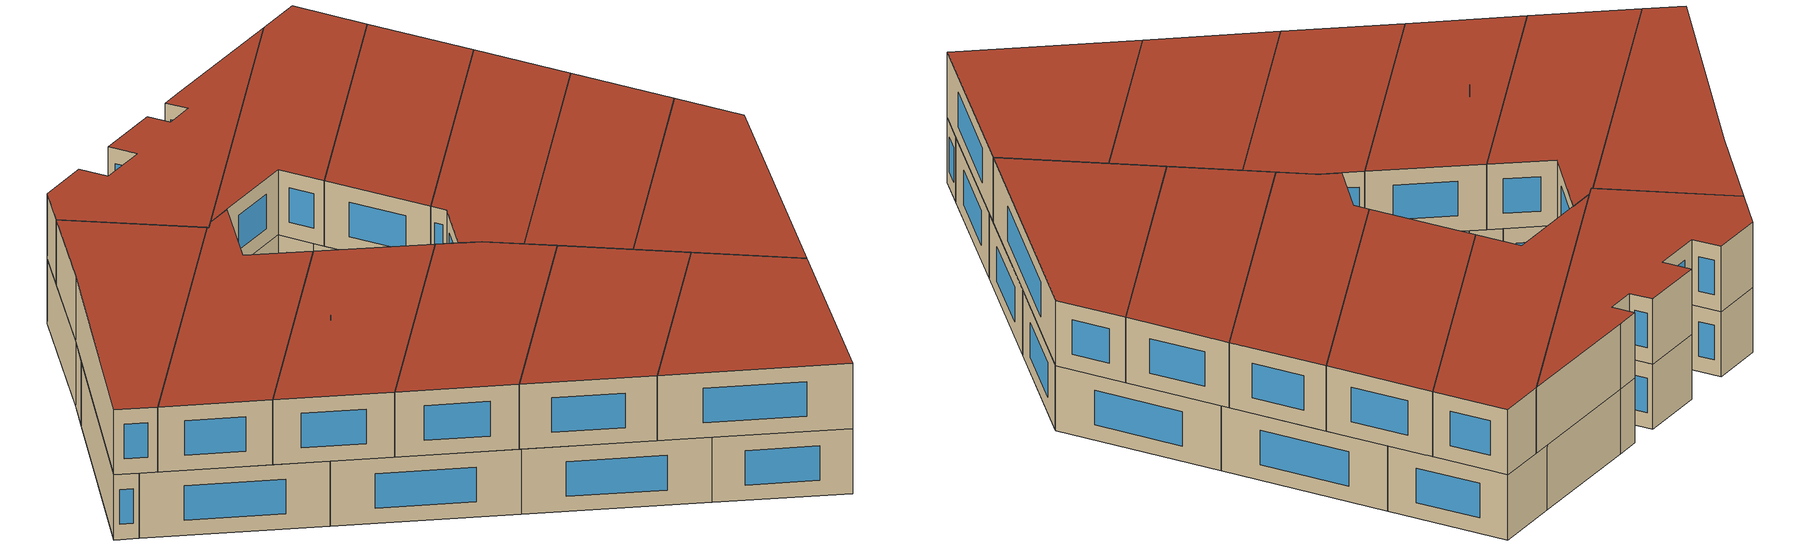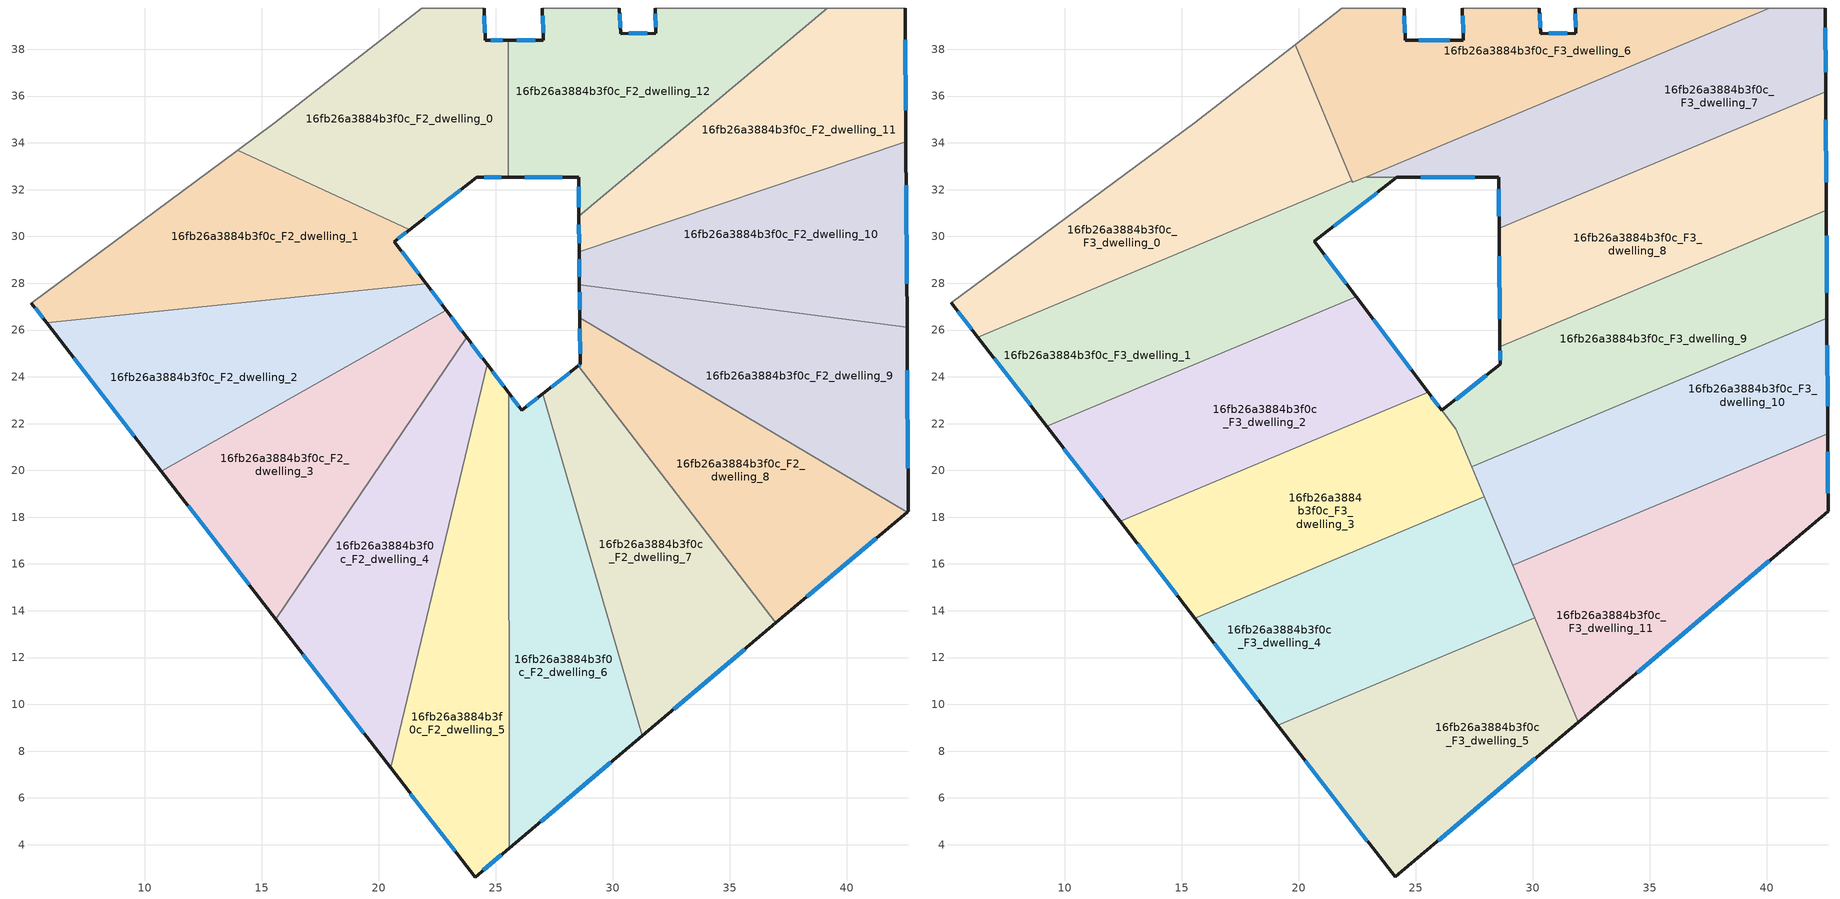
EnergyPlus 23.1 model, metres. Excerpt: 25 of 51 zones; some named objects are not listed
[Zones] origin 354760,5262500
16fb26a3884b3f0c_F2_dwelling_0
 floor to 16fb26a3884b3f0c_F1_dwelling_0 (EU_floor_Construction): 24.51,39.76 24.54,38.38 25.54,38.38 25.54,32.52 24.18,32.52 21.32,30.29 13.98,33.69 15.55,34.86 21.84,39.76 z6
 wall outside (EU_wall_Construction): 25.54,38.38 24.54,38.38 24.51,39.76 / 21.32,30.29 24.18,32.52 25.54,32.52 z6:9
 wall to 16fb26a3884b3f0c_F2_dwelling_12 (EU_wall_Construction): 25.54,32.52 25.54,38.38 z6:9
 wall to 16fb26a3884b3f0c_F2_dwelling_1 (EU_wall_Construction): 13.98,33.69 21.32,30.29 z6:9
 wall adiabatic (EU_wall_Construction): 24.51,39.76 21.84,39.76 15.55,34.86 13.98,33.69 z6:9
 window (EU_Window_Construction): 25.31,38.38 24.78,38.38 / 24.5,32.52 25.22,32.52 / 21.99,30.82 23.51,32 / 24.53,38.71 24.51,39.44 z6.7:8.3
16fb26a3884b3f0c_F2_dwelling_1
 floor to 16fb26a3884b3f0c_F1_dwelling_1 (EU_floor_Construction): 21.32,30.29 20.66,29.78 22.03,27.97 5.81,26.31 5.15,27.16 13.98,33.69 z6
 wall outside (EU_wall_Construction): 22.03,27.97 20.66,29.78 21.32,30.29 / 5.15,27.16 5.81,26.31 z6:9
 wall to 16fb26a3884b3f0c_F2_dwelling_2 (EU_wall_Construction): 5.81,26.31 22.03,27.97 z6:9
 wall adiabatic (EU_wall_Construction): 13.98,33.69 5.15,27.16 z6:9
 window (EU_Window_Construction): 20.82,29.9 21.16,30.17 / 21.71,28.4 20.99,29.36 / 5.31,26.96 5.65,26.51 z6.7:8.3
16fb26a3884b3f0c_F2_dwelling_10
 floor to 16fb26a3884b3f0c_F1_dwelling_10 (EU_floor_Construction): 42.53,34.05 42.58,26.12 28.58,27.94 28.57,29.35 z6
 wall outside (EU_wall_Construction): 28.57,29.35 28.58,27.94 / 42.58,26.12 42.53,34.05 z6:9
 wall to 16fb26a3884b3f0c_F2_dwelling_11 (EU_wall_Construction): 42.53,34.05 28.57,29.35 z6:9
 wall to 16fb26a3884b3f0c_F2_dwelling_9 (EU_wall_Construction): 28.58,27.94 42.58,26.12 z6:9
 window (EU_Window_Construction): 28.57,29.02 28.57,28.27 / 42.57,27.98 42.54,32.19 z6.7:8.3
 ceiling adiabatic (EU_roof_Construction): 42.55,31.12 42.53,34.05 28.57,29.35 28.58,27.94 33.43,27.31 z9
16fb26a3884b3f0c_F2_dwelling_11
 floor to 16fb26a3884b3f0c_F1_dwelling_11 (EU_floor_Construction): 42.5,39.75 42.53,34.05 28.57,29.35 28.55,30.86 39.16,39.75 z6
 wall outside (EU_wall_Construction): 28.55,30.86 28.57,29.35 / 42.53,34.05 42.5,39.75 z6:9
 wall to 16fb26a3884b3f0c_F2_dwelling_12 (EU_wall_Construction): 39.16,39.75 28.55,30.86 z6:9
 wall adiabatic (EU_wall_Construction): 42.5,39.75 39.16,39.75 z6:9
 window (EU_Window_Construction): 28.56,30.5 28.56,29.7 / 42.53,35.39 42.51,38.41 z6.7:8.3
 ceiling adiabatic (EU_roof_Construction): 42.52,36.18 42.5,39.75 40.1,39.75 38.22,38.97 28.55,30.86 28.56,30.34 z9
16fb26a3884b3f0c_F2_dwelling_12
 floor to 16fb26a3884b3f0c_F1_dwelling_12 (EU_floor_Construction): 39.16,39.75 28.55,30.86 28.54,32.52 25.54,32.52 25.54,38.38 27.03,38.38 26.99,39.76 30.29,39.76 30.33,38.67 31.83,38.69 31.81,39.76 33.01,39.76 z6
 wall outside (EU_wall_Construction): 31.81,39.76 31.83,38.69 30.33,38.67 30.29,39.76 / 25.54,32.52 28.54,32.52 28.55,30.86 / 26.99,39.76 27.03,38.38 25.54,38.38 z6:9
 wall adiabatic (EU_wall_Construction): 30.29,39.76 26.99,39.76 / 39.16,39.75 33.01,39.76 31.81,39.76 z6:9
 window (EU_Window_Construction): 30.32,38.93 30.3,39.51 / 31.48,38.69 30.69,38.68 / 31.81,39.51 31.83,38.94 / 28.54,32.13 28.55,31.25 / 26.25,32.52 27.84,32.52 / 26.68,38.38 25.89,38.38 / 27,39.43 27.02,38.7 z6.7:8.3
16fb26a3884b3f0c_F2_dwelling_2
 floor to 16fb26a3884b3f0c_F1_dwelling_2 (EU_floor_Construction): 22.03,27.97 22.89,26.84 10.71,19.97 5.81,26.31 z6
 wall outside (EU_wall_Construction): 22.89,26.84 22.03,27.97 / 5.81,26.31 10.71,19.97 z6:9
 wall to 16fb26a3884b3f0c_F2_dwelling_3 (EU_wall_Construction): 10.71,19.97 22.89,26.84 z6:9
 window (EU_Window_Construction): 22.69,27.1 22.23,27.71 / 6.96,24.82 9.55,21.46 z6.7:8.3
 ceiling adiabatic (EU_roof_Construction): 22.45,27.41 22.03,27.97 5.81,26.31 10.71,19.97 9.23,21.88 z9
16fb26a3884b3f0c_F2_dwelling_3
 floor to 16fb26a3884b3f0c_F1_dwelling_3 (EU_floor_Construction): 22.89,26.84 23.76,25.69 15.6,13.63 10.71,19.97 z6
 wall outside (EU_wall_Construction): 23.76,25.69 22.89,26.84 / 10.71,19.97 15.6,13.63 z6:9
 wall to 16fb26a3884b3f0c_F2_dwelling_4 (EU_wall_Construction): 15.6,13.63 23.76,25.69 z6:9
 window (EU_Window_Construction): 23.55,25.96 23.09,26.57 / 11.86,18.48 14.45,15.12 z6.7:8.3
16fb26a3884b3f0c_F2_dwelling_4
 floor to 16fb26a3884b3f0c_F1_dwelling_4 (EU_floor_Construction): 23.76,25.69 24.63,24.53 20.51,7.29 15.6,13.63 z6
 wall outside (EU_wall_Construction): 24.63,24.53 23.76,25.69 / 15.6,13.63 20.51,7.29 z6:9
 wall to 16fb26a3884b3f0c_F2_dwelling_5 (EU_wall_Construction): 20.51,7.29 24.63,24.53 z6:9
 window (EU_Window_Construction): 24.43,24.8 23.96,25.42 / 16.76,12.14 19.36,8.77 z6.7:8.3
16fb26a3884b3f0c_F2_dwelling_5
 floor to 16fb26a3884b3f0c_F1_dwelling_5 (EU_floor_Construction): 24.63,24.53 25.55,23.31 25.58,3.86 24.11,2.62 20.51,7.29 z6
 wall outside (EU_wall_Construction): 25.55,23.31 24.63,24.53 / 20.51,7.29 24.11,2.62 25.58,3.86 z6:9
 wall to 16fb26a3884b3f0c_F2_dwelling_6 (EU_wall_Construction): 25.58,3.86 25.55,23.31 z6:9
 window (EU_Window_Construction): 25.34,23.6 24.85,24.24 / 24.46,2.91 25.24,3.57 / 21.35,6.19 23.27,3.72 z6.7:8.3
16fb26a3884b3f0c_F2_dwelling_6
 floor to 16fb26a3884b3f0c_F1_dwelling_6 (EU_floor_Construction): 27.01,23.27 31.26,8.66 25.58,3.86 25.55,23.31 26.11,22.57 z6
 wall outside (EU_wall_Construction): 27.01,23.27 26.11,22.57 25.55,23.31 / 25.58,3.86 31.26,8.66 z6:9
 wall to 16fb26a3884b3f0c_F2_dwelling_7 (EU_wall_Construction): 31.26,8.66 27.01,23.27 z6:9
 window (EU_Window_Construction): 25.98,22.74 25.68,23.14 / 26.8,23.11 26.33,22.73 / 26.91,4.99 29.92,7.53 z6.7:8.3
16fb26a3884b3f0c_F2_dwelling_7
 floor to 16fb26a3884b3f0c_F1_dwelling_7 (EU_floor_Construction): 28.52,24.46 36.97,13.48 31.26,8.66 27.01,23.27 z6
 wall outside (EU_wall_Construction): 28.52,24.46 27.01,23.27 / 31.26,8.66 36.97,13.48 z6:9
 wall to 16fb26a3884b3f0c_F2_dwelling_8 (EU_wall_Construction): 36.97,13.48 28.52,24.46 z6:9
 window (EU_Window_Construction): 28.17,24.18 27.37,23.55 / 32.6,9.79 35.63,12.35 z6.7:8.3
16fb26a3884b3f0c_F2_dwelling_8
 floor to 16fb26a3884b3f0c_F1_dwelling_8 (EU_floor_Construction): 42.58,18.21 36.97,13.48 28.52,24.46 28.6,24.53 28.59,26.52 z6
 wall outside (EU_wall_Construction): 28.59,26.52 28.6,24.53 28.52,24.46 / 36.97,13.48 42.58,18.21 z6:9
 wall to 16fb26a3884b3f0c_F2_dwelling_9 (EU_wall_Construction): 42.58,18.21 28.59,26.52 z6:9
 window (EU_Window_Construction): 28.58,24.51 28.54,24.48 / 28.59,26.06 28.6,25 / 38.29,14.59 41.26,17.1 z6.7:8.3
 ceiling adiabatic (EU_roof_Construction): 29.82,25.79 28.59,26.52 28.6,25.28 z9
16fb26a3884b3f0c_F2_dwelling_9
 floor to 16fb26a3884b3f0c_F1_dwelling_9 (EU_floor_Construction): 42.58,26.12 42.62,18.25 42.58,18.21 28.59,26.52 28.58,27.94 z6
 wall outside (EU_wall_Construction): 28.58,27.94 28.59,26.52 / 42.58,18.21 42.62,18.25 42.58,26.12 z6:9
 window (EU_Window_Construction): 28.58,27.61 28.59,26.86 / 42.61,20.1 42.59,24.27 z6.7:8.3
16fb26a3884b3f0c_F3_dwelling_0
 floor to 16fb26a3884b3f0c_F2_dwelling_1 (EU_floor_Construction): 19.4,31.18 8.38,26.57 5.81,26.31 5.15,27.16 13.98,33.69 z9
 floor to 16fb26a3884b3f0c_F2_dwelling_0 (EU_floor_Construction): 19.84,38.2 22.27,32.38 19.4,31.18 13.98,33.69 15.55,34.86 z9
 floor adiabatic (EU_floor_Construction): 8.38,26.57 6.28,25.69 5.81,26.31 z9
 wall outside (EU_wall_Construction): 5.15,27.16 6.28,25.69 z9:12
 wall to 16fb26a3884b3f0c_F3_dwelling_1 (EU_wall_Construction): 6.28,25.69 22.27,32.38 z9:12
 wall adiabatic (EU_wall_Construction): 19.84,38.2 15.55,34.86 5.15,27.16 z9:12
 wall to 16fb26a3884b3f0c_F3_dwelling_6 (EU_wall_Construction): 22.27,32.38 19.84,38.2 z9:12
 window (EU_Window_Construction): 5.42,26.81 6.02,26.04 z9.7:11.3
 roof outside (EU_roof_Construction): 22.27,32.38 19.84,38.2 15.55,34.86 5.15,27.16 6.28,25.69 z12
16fb26a3884b3f0c_F3_dwelling_1
 floor adiabatic (EU_floor_Construction): 22.03,27.97 22.45,27.41 9.23,21.88 6.28,25.69 8.38,26.57 z9
 floor to 16fb26a3884b3f0c_F2_dwelling_1 (EU_floor_Construction): 21.32,30.29 20.66,29.78 22.03,27.97 8.38,26.57 19.4,31.18 z9
 floor to 16fb26a3884b3f0c_F2_dwelling_0 (EU_floor_Construction): 24.18,32.52 21.32,30.29 19.4,31.18 22.27,32.38 22.3,32.31 22.89,32.56 22.9,32.52 z9
 wall outside (EU_wall_Construction): 22.45,27.41 20.66,29.78 24.18,32.52 / 6.28,25.69 9.23,21.88 z9:12
 wall to 16fb26a3884b3f0c_F3_dwelling_2 (EU_wall_Construction): 9.23,21.88 22.45,27.41 z9:12
 wall to 16fb26a3884b3f0c_F3_dwelling_7 (EU_wall_Construction): 24.18,32.52 22.9,32.52 22.89,32.56 z9:12
 wall to 16fb26a3884b3f0c_F3_dwelling_6 (EU_wall_Construction): 22.89,32.56 22.3,32.31 22.27,32.38 z9:12
 window (EU_Window_Construction): 21.49,30.43 23.36,31.88 / 22.03,27.97 21.08,29.23 / 6.97,24.8 8.54,22.78 z9.7:11.3
 roof outside (EU_roof_Construction): 22.45,27.41 20.66,29.78 24.18,32.52 22.9,32.52 22.89,32.56 22.3,32.31 22.27,32.38 6.28,25.69 9.23,21.88 z12
16fb26a3884b3f0c_F3_dwelling_10
 floor to 16fb26a3884b3f0c_F2_dwelling_9 (EU_floor_Construction): 42.58,26.12 42.6,21.57 39.27,20.18 34.38,23.08 41.87,26.21 z9
 floor to 16fb26a3884b3f0c_F2_dwelling_8 (EU_floor_Construction): 39.27,20.18 33.63,17.82 30.76,21.56 34.38,23.08 z9
 floor to 16fb26a3884b3f0c_F2_dwelling_10 (EU_floor_Construction): 42.58,26.51 42.58,26.12 41.87,26.21 z9
 floor to 16fb26a3884b3f0c_F2_dwelling_7 (EU_floor_Construction): 30.76,21.56 33.63,17.82 29.15,15.95 29.12,16.01 27.86,20.35 z9
 floor to 16fb26a3884b3f0c_F2_dwelling_6 (EU_floor_Construction): 27.86,20.35 29.12,16.01 27.39,20.15 z9
 wall outside (EU_wall_Construction): 42.6,21.58 42.58,26.51 z9:12
 wall to 16fb26a3884b3f0c_F3_dwelling_9 (EU_wall_Construction): 42.58,26.51 27.39,20.15 z9:12
 wall to 16fb26a3884b3f0c_F3_dwelling_11 (EU_wall_Construction): 29.15,15.95 42.6,21.58 z9:12
 wall to 16fb26a3884b3f0c_F3_dwelling_4 (EU_wall_Construction): 27.93,18.86 29.15,15.95 z9:12
 wall to 16fb26a3884b3f0c_F3_dwelling_3 (EU_wall_Construction): 27.39,20.15 27.93,18.86 z9:12
 window (EU_Window_Construction): 42.6,22.73 42.58,25.35 z9.7:11.3
 roof outside (EU_roof_Construction): 42.6,21.58 42.58,26.51 27.39,20.15 29.15,15.95 z12
16fb26a3884b3f0c_F3_dwelling_11
 floor to 16fb26a3884b3f0c_F2_dwelling_7 (EU_floor_Construction): 33.63,17.82 36.97,13.48 31.95,9.24 29.15,15.95 z9
 floor to 16fb26a3884b3f0c_F2_dwelling_9 (EU_floor_Construction): 42.6,21.57 42.62,18.25 42.58,18.21 39.27,20.18 z9
 floor to 16fb26a3884b3f0c_F2_dwelling_8 (EU_floor_Construction): 42.58,18.21 36.97,13.48 33.63,17.82 39.27,20.18 z9
 wall outside (EU_wall_Construction): 31.95,9.24 42.62,18.25 42.6,21.58 z9:12
 wall to 16fb26a3884b3f0c_F3_dwelling_5 (EU_wall_Construction): 30.09,13.7 31.95,9.24 z9:12
 wall to 16fb26a3884b3f0c_F3_dwelling_4 (EU_wall_Construction): 29.15,15.95 30.09,13.7 z9:12
 window (EU_Window_Construction): 42.62,19.03 42.61,20.79 / 34.46,11.36 40.12,16.14 z9.7:11.3
 roof outside (EU_roof_Construction): 42.62,18.25 42.6,21.58 29.15,15.95 31.95,9.24 z12
16fb26a3884b3f0c_F3_dwelling_2
 floor to 16fb26a3884b3f0c_F2_dwelling_3 (EU_floor_Construction): 22.89,26.84 23.76,25.69 20.84,21.37 12.36,17.83 10.71,19.97 z9
 floor to 16fb26a3884b3f0c_F2_dwelling_4 (EU_floor_Construction): 23.76,25.69 24.63,24.53 24.22,22.79 20.84,21.37 z9
 floor to 16fb26a3884b3f0c_F2_dwelling_2 (EU_floor_Construction): 22.45,27.41 22.89,26.84 10.71,19.97 9.23,21.88 z9
 floor to 16fb26a3884b3f0c_F2_dwelling_5 (EU_floor_Construction): 24.63,24.53 25.53,23.34 24.22,22.79 z9
 wall outside (EU_wall_Construction): 9.23,21.88 12.36,17.83 / 25.53,23.34 22.45,27.41 z9:12
 wall to 16fb26a3884b3f0c_F3_dwelling_3 (EU_wall_Construction): 12.36,17.83 25.53,23.34 z9:12
 window (EU_Window_Construction): 9.96,20.93 11.62,18.78 / 24.81,24.29 23.18,26.46 z9.7:11.3
 roof outside (EU_roof_Construction): 25.53,23.34 22.45,27.41 9.23,21.88 12.36,17.83 z12
16fb26a3884b3f0c_F3_dwelling_3
 floor to 16fb26a3884b3f0c_F2_dwelling_4 (EU_floor_Construction): 24.22,22.79 22.76,16.7 15.68,13.74 20.84,21.37 z9
 floor to 16fb26a3884b3f0c_F2_dwelling_3 (EU_floor_Construction): 20.84,21.37 15.68,13.74 15.56,13.69 12.36,17.83 z9
 floor to 16fb26a3884b3f0c_F2_dwelling_6 (EU_floor_Construction): 26.71,21.78 27.93,18.86 25.56,17.87 25.55,23.31 z9
 floor to 16fb26a3884b3f0c_F2_dwelling_5 (EU_floor_Construction): 25.55,23.31 25.56,17.87 22.76,16.7 24.22,22.79 25.53,23.34 z9
 wall outside (EU_wall_Construction): 12.36,17.83 15.56,13.69 / 26.11,22.57 25.53,23.34 z9:12
 wall to 16fb26a3884b3f0c_F3_dwelling_4 (EU_wall_Construction): 15.56,13.69 27.93,18.86 z9:12
 wall to 16fb26a3884b3f0c_F3_dwelling_9 (EU_wall_Construction): 27.39,20.15 26.71,21.78 26.11,22.57 z9:12
 window (EU_Window_Construction): 13.11,16.86 14.81,14.66 / 25.98,22.75 25.67,23.16 z9.7:11.3
 roof outside (EU_roof_Construction): 27.93,18.86 26.71,21.78 25.53,23.34 12.36,17.83 15.56,13.69 z12
16fb26a3884b3f0c_F3_dwelling_4
 floor to 16fb26a3884b3f0c_F2_dwelling_6 (EU_floor_Construction): 27.93,18.86 29.12,16 29.82,13.59 25.57,11.81 25.56,17.87 z9
 floor to 16fb26a3884b3f0c_F2_dwelling_4 (EU_floor_Construction): 22.76,16.7 21.15,9.96 19.1,9.11 15.61,13.63 15.68,13.74 z9
 floor to 16fb26a3884b3f0c_F2_dwelling_5 (EU_floor_Construction): 25.56,17.87 25.57,11.81 21.15,9.96 22.76,16.7 z9
 floor to 16fb26a3884b3f0c_F2_dwelling_7 (EU_floor_Construction): 29.12,16 30.09,13.7 29.82,13.59 z9
 wall outside (EU_wall_Construction): 15.56,13.69 19.1,9.11 z9:12
 wall to 16fb26a3884b3f0c_F3_dwelling_5 (EU_wall_Construction): 19.1,9.11 30.09,13.7 z9:12
 window (EU_Window_Construction): 16.39,12.61 18.27,10.18 z9.7:11.3
 roof outside (EU_roof_Construction): 30.09,13.7 27.93,18.86 15.56,13.69 19.1,9.11 z12
16fb26a3884b3f0c_F3_dwelling_5
 floor to 16fb26a3884b3f0c_F2_dwelling_6 (EU_floor_Construction): 29.82,13.59 31.26,8.66 25.58,3.86 25.57,11.81 z9
 floor to 16fb26a3884b3f0c_F2_dwelling_5 (EU_floor_Construction): 25.57,11.81 25.58,3.86 24.11,2.62 20.51,7.29 21.15,9.96 z9
 floor to 16fb26a3884b3f0c_F2_dwelling_7 (EU_floor_Construction): 30.09,13.7 31.95,9.24 31.26,8.66 29.82,13.59 z9
 floor to 16fb26a3884b3f0c_F2_dwelling_4 (EU_floor_Construction): 21.15,9.96 20.51,7.29 19.1,9.11 z9
 wall outside (EU_wall_Construction): 19.1,9.11 24.11,2.62 31.95,9.24 z9:12
 window (EU_Window_Construction): 25.95,4.18 30.11,7.69 / 20.28,7.58 22.94,4.15 z9.7:11.3
 roof outside (EU_roof_Construction): 31.95,9.24 30.09,13.7 19.1,9.11 24.11,2.62 z12
16fb26a3884b3f0c_F3_dwelling_6
 floor to 16fb26a3884b3f0c_F2_dwelling_0 (EU_floor_Construction): 24.51,39.76 24.54,38.38 25.54,38.38 25.54,33.67 22.3,32.31 19.84,38.2 21.84,39.76 z9
 floor to 16fb26a3884b3f0c_F2_dwelling_12 (EU_floor_Construction): 39.16,39.75 38.22,38.97 25.54,33.67 25.54,38.38 27.03,38.38 26.99,39.76 30.29,39.76 30.33,38.67 31.83,38.69 31.81,39.76 33.01,39.76 z9
 floor to 16fb26a3884b3f0c_F2_dwelling_11 (EU_floor_Construction): 40.1,39.75 38.22,38.97 39.16,39.75 z9
 wall outside (EU_wall_Construction): 31.81,39.76 31.83,38.69 30.33,38.67 30.29,39.76 / 26.99,39.76 27.03,38.38 24.54,38.38 24.51,39.76 z9:12
 wall adiabatic (EU_wall_Construction): 40.1,39.75 33.01,39.76 31.81,39.76 / 24.51,39.76 21.84,39.76 19.84,38.2 / 30.29,39.76 26.99,39.76 z9:12
 wall to 16fb26a3884b3f0c_F3_dwelling_7 (EU_wall_Construction): 22.89,32.56 40.1,39.75 z9:12
 window (EU_Window_Construction): 30.32,38.93 30.3,39.51 / 31.48,38.69 30.69,38.68 / 31.81,39.51 31.83,38.94 / 24.53,38.71 24.51,39.44 / 26.45,38.38 25.13,38.38 / 27,39.43 27.02,38.7 z9.7:11.3
 roof outside (EU_roof_Construction): 40.1,39.75 33.01,39.76 31.81,39.76 31.83,38.69 30.33,38.67 30.29,39.76 26.99,39.76 27.03,38.38 24.54,38.38 24.51,39.76 21.84,39.76 19.84,38.2 22.3,32.31 z12
16fb26a3884b3f0c_F3_dwelling_7
 floor to 16fb26a3884b3f0c_F2_dwelling_12 (EU_floor_Construction): 38.22,38.97 28.55,30.86 28.54,32.53 25.54,32.52 25.54,33.67 z9
 floor adiabatic (EU_floor_Construction): 42.5,39.75 42.52,36.18 28.56,30.34 28.54,32.53 28.55,30.86 38.22,38.97 40.1,39.75 z9
 floor to 16fb26a3884b3f0c_F2_dwelling_0 (EU_floor_Construction): 25.54,33.67 25.54,32.52 22.9,32.52 22.89,32.56 z9
 wall outside (EU_wall_Construction): 42.52,36.18 42.5,39.75 / 24.18,32.52 28.54,32.53 28.56,30.34 z9:12
 wall adiabatic (EU_wall_Construction): 42.5,39.75 40.1,39.75 z9:12
 wall to 16fb26a3884b3f0c_F3_dwelling_8 (EU_wall_Construction): 28.56,30.34 42.52,36.18 z9:12
 window (EU_Window_Construction): 42.52,37.02 42.51,38.91 / 28.54,32.01 28.55,30.85 / 25.2,32.52 27.52,32.52 z9.7:11.3
 roof outside (EU_roof_Construction): 42.52,36.18 42.5,39.75 40.1,39.75 22.89,32.56 22.9,32.52 28.54,32.53 28.56,30.34 z12
16fb26a3884b3f0c_F3_dwelling_8
 floor to 16fb26a3884b3f0c_F2_dwelling_11 (EU_floor_Construction): 42.52,36.18 42.53,34.05 28.57,29.35 28.56,30.34 z9
 floor to 16fb26a3884b3f0c_F2_dwelling_9 (EU_floor_Construction): 33.43,27.31 29.82,25.79 28.59,26.52 28.58,27.94 z9
 floor adiabatic (EU_floor_Construction): 42.53,34.05 42.55,31.12 33.43,27.31 28.58,27.94 28.59,26.52 29.82,25.79 28.6,25.28 28.57,29.35 z9
 wall outside (EU_wall_Construction): 42.55,31.12 42.52,36.18 / 28.56,30.34 28.6,25.28 z9:12
 wall to 16fb26a3884b3f0c_F3_dwelling_9 (EU_wall_Construction): 28.6,25.28 42.55,31.12 z9:12
 window (EU_Window_Construction): 42.54,32.31 42.53,34.99 / 28.57,29.15 28.59,26.47 z9.7:11.3
 roof outside (EU_roof_Construction): 42.55,31.12 42.52,36.18 28.56,30.34 28.6,25.28 z12
16fb26a3884b3f0c_F3_dwelling_9
 floor to 16fb26a3884b3f0c_F2_dwelling_8 (EU_floor_Construction): 34.38,23.08 30.76,21.56 28.52,24.46 28.6,24.53 28.6,25.28 29.82,25.79 z9
 floor to 16fb26a3884b3f0c_F2_dwelling_10 (EU_floor_Construction): 42.55,31.12 42.58,26.51 41.87,26.21 33.43,27.31 z9
 floor to 16fb26a3884b3f0c_F2_dwelling_9 (EU_floor_Construction): 41.87,26.21 34.38,23.08 29.82,25.79 33.43,27.31 z9
 floor to 16fb26a3884b3f0c_F2_dwelling_6 (EU_floor_Construction): 27.01,23.27 27.86,20.35 27.39,20.15 26.71,21.78 26.11,22.57 z9
 floor to 16fb26a3884b3f0c_F2_dwelling_7 (EU_floor_Construction): 28.52,24.46 30.76,21.56 27.86,20.35 27.01,23.27 z9
 wall outside (EU_wall_Construction): 28.6,25.28 28.6,24.53 26.11,22.57 / 42.58,26.51 42.55,31.12 z9:12
 window (EU_Window_Construction): 28.02,24.07 26.7,23.03 / 28.6,25.11 28.6,24.71 / 42.57,27.59 42.56,30.04 z9.7:11.3
 roof outside (EU_roof_Construction): 42.58,26.51 42.55,31.12 28.6,25.28 28.6,24.53 26.11,22.57 26.71,21.78 27.39,20.15 z12
[Building]
EU S2 Campaign: North Axis=0; Terrain=City; Solar Distribution=FullExterior
[Site:Location]
Budapest.Ferenc.Liszt.Intl.AP: Latitude=47.437; Longitude=19.256; Time Zone=1; Elevation=185
[SizingPeriod:WeatherFileDays]
AnnualSizingPeriod: Begin Month=1; Begin Day of Month=1; End Month=12; End Day of Month=31; Day of Week for Start Day=Monday; Use Weather File Daylight Saving Period=No; Use Weather File Rain and Snow Indicators=No
[MATERIAL]
EU_InternalMass_Material: Roughness=MediumRough; Thickness=0.1; Conductivity=1; Density=1800; Specific Heat=900; Thermal Absorptance=0.9; Solar Absorptance=0.7; Visible Absorptance=0.7
[MATERIAL:NOMASS] Roughness=MediumRough; Thermal Absorptance=0.9; Solar Absorptance=0.7; Visible Absorptance=0.7
Name | Thermal Resistance
EU_wall_NoMass | 0.832559
EU_roof_NoMass | 1.39638
EU_floor_NoMass | 0.872794
[WINDOWMATERIAL:SIMPLEGLAZINGSYSTEM]
EU_Window_SimpleGlazing: UFactor=2.79869; Solar Heat Gain Coefficient=0.75; Visible Transmittance=0.75
[CONSTRUCTION]
EU_wall_Construction: EU_wall_NoMass
EU_roof_Construction: EU_roof_NoMass
EU_floor_Construction: EU_floor_NoMass
EU_Window_Construction: EU_Window_SimpleGlazing
EU_InternalMass_Construction: EU_InternalMass_Material
[ZONE] Type=1; Multiplier=1; Ceiling Height=autocalculate; Floor Area=autocalculate; Part of Total Floor Area=Yes
Name | Volume
16fb26a3884b3f0c_F2_dwelling_0 | 196.08
16fb26a3884b3f0c_F3_dwelling_0 | 212.432
16fb26a3884b3f0c_F2_dwelling_1 | 196.106
16fb26a3884b3f0c_F3_dwelling_1 | 215.652
16fb26a3884b3f0c_F2_dwelling_10 | 196.113
16fb26a3884b3f0c_F3_dwelling_10 | 212.422
16fb26a3884b3f0c_F2_dwelling_11 | 196.056
16fb26a3884b3f0c_F3_dwelling_11 | 212.435
16fb26a3884b3f0c_F2_dwelling_12 | 196.088
16fb26a3884b3f0c_F2_dwelling_2 | 196.065
16fb26a3884b3f0c_F3_dwelling_2 | 212.429
16fb26a3884b3f0c_F2_dwelling_3 | 196.089
16fb26a3884b3f0c_F3_dwelling_3 | 212.044
16fb26a3884b3f0c_F2_dwelling_4 | 196.069
16fb26a3884b3f0c_F3_dwelling_4 | 212.431
16fb26a3884b3f0c_F2_dwelling_5 | 196.125
16fb26a3884b3f0c_F3_dwelling_5 | 212.419
16fb26a3884b3f0c_F2_dwelling_6 | 196.055
16fb26a3884b3f0c_F3_dwelling_6 | 212.445
16fb26a3884b3f0c_F2_dwelling_7 | 196.07
16fb26a3884b3f0c_F3_dwelling_7 | 209.108
16fb26a3884b3f0c_F2_dwelling_8 | 196.077
16fb26a3884b3f0c_F3_dwelling_8 | 212.433
16fb26a3884b3f0c_F2_dwelling_9 | 196.085
16fb26a3884b3f0c_F3_dwelling_9 | 212.802
[INTERNALMASS] Construction=EU_InternalMass_Construction
Name | Zone or ZoneList | Surface Area
16fb26a3884b3f0c_F2_dwelling_0_EU_InternalMass | 16fb26a3884b3f0c_F2_dwelling_0 | 65.3599
16fb26a3884b3f0c_F2_dwelling_1_EU_InternalMass | 16fb26a3884b3f0c_F2_dwelling_1 | 65.3687
16fb26a3884b3f0c_F2_dwelling_2_EU_InternalMass | 16fb26a3884b3f0c_F2_dwelling_2 | 65.3551
16fb26a3884b3f0c_F2_dwelling_3_EU_InternalMass | 16fb26a3884b3f0c_F2_dwelling_3 | 65.3631
16fb26a3884b3f0c_F2_dwelling_4_EU_InternalMass | 16fb26a3884b3f0c_F2_dwelling_4 | 65.3565
16fb26a3884b3f0c_F2_dwelling_5_EU_InternalMass | 16fb26a3884b3f0c_F2_dwelling_5 | 65.3752
16fb26a3884b3f0c_F2_dwelling_6_EU_InternalMass | 16fb26a3884b3f0c_F2_dwelling_6 | 65.3517
16fb26a3884b3f0c_F2_dwelling_7_EU_InternalMass | 16fb26a3884b3f0c_F2_dwelling_7 | 65.3567
16fb26a3884b3f0c_F2_dwelling_8_EU_InternalMass | 16fb26a3884b3f0c_F2_dwelling_8 | 65.3591
16fb26a3884b3f0c_F2_dwelling_9_EU_InternalMass | 16fb26a3884b3f0c_F2_dwelling_9 | 65.3618
16fb26a3884b3f0c_F2_dwelling_10_EU_InternalMass | 16fb26a3884b3f0c_F2_dwelling_10 | 65.3712
16fb26a3884b3f0c_F2_dwelling_11_EU_InternalMass | 16fb26a3884b3f0c_F2_dwelling_11 | 65.352
16fb26a3884b3f0c_F2_dwelling_12_EU_InternalMass | 16fb26a3884b3f0c_F2_dwelling_12 | 65.3628
16fb26a3884b3f0c_F3_dwelling_0_EU_InternalMass | 16fb26a3884b3f0c_F3_dwelling_0 | 70.8105
16fb26a3884b3f0c_F3_dwelling_1_EU_InternalMass | 16fb26a3884b3f0c_F3_dwelling_1 | 71.8879
16fb26a3884b3f0c_F3_dwelling_2_EU_InternalMass | 16fb26a3884b3f0c_F3_dwelling_2 | 70.8096
16fb26a3884b3f0c_F3_dwelling_3_EU_InternalMass | 16fb26a3884b3f0c_F3_dwelling_3 | 70.681
16fb26a3884b3f0c_F3_dwelling_4_EU_InternalMass | 16fb26a3884b3f0c_F3_dwelling_4 | 70.8102
16fb26a3884b3f0c_F3_dwelling_5_EU_InternalMass | 16fb26a3884b3f0c_F3_dwelling_5 | 70.8062
16fb26a3884b3f0c_F3_dwelling_6_EU_InternalMass | 16fb26a3884b3f0c_F3_dwelling_6 | 70.8201
16fb26a3884b3f0c_F3_dwelling_7_EU_InternalMass | 16fb26a3884b3f0c_F3_dwelling_7 | 69.7069
16fb26a3884b3f0c_F3_dwelling_8_EU_InternalMass | 16fb26a3884b3f0c_F3_dwelling_8 | 70.8109
16fb26a3884b3f0c_F3_dwelling_9_EU_InternalMass | 16fb26a3884b3f0c_F3_dwelling_9 | 70.9344
16fb26a3884b3f0c_F3_dwelling_10_EU_InternalMass | 16fb26a3884b3f0c_F3_dwelling_10 | 70.8075
16fb26a3884b3f0c_F3_dwelling_11_EU_InternalMass | 16fb26a3884b3f0c_F3_dwelling_11 | 70.8065
[OTHEREQUIPMENT] Fuel Type=Electricity; Design Level Calculation Method=Watts/Area; Power per Zone Floor Area=1; Fraction Latent=0; Fraction Radiant=0; Fraction Lost=0; Carbon Dioxide Generation Rate=0; EndUse Subcategory=EU_Step8_InternalGains
Name | Zone or ZoneList or Space or SpaceList | Schedule
EU_Step8_InternalGain_16fb26a3884b3f0c_F2_dwelling_0_f000 | 16fb26a3884b3f0c_F2_dwelling_0 | EU_Step8_GainSchedule_16fb26a3884b3f0c_F2_dwelling_0_f000
EU_Step8_InternalGain_16fb26a3884b3f0c_F2_dwelling_1_f000 | 16fb26a3884b3f0c_F2_dwelling_1 | EU_Step8_GainSchedule_16fb26a3884b3f0c_F2_dwelling_1_f000
EU_Step8_InternalGain_16fb26a3884b3f0c_F2_dwelling_2_f000 | 16fb26a3884b3f0c_F2_dwelling_2 | EU_Step8_GainSchedule_16fb26a3884b3f0c_F2_dwelling_2_f000
EU_Step8_InternalGain_16fb26a3884b3f0c_F2_dwelling_3_f000 | 16fb26a3884b3f0c_F2_dwelling_3 | EU_Step8_GainSchedule_16fb26a3884b3f0c_F2_dwelling_3_f000
EU_Step8_InternalGain_16fb26a3884b3f0c_F2_dwelling_4_f000 | 16fb26a3884b3f0c_F2_dwelling_4 | EU_Step8_GainSchedule_16fb26a3884b3f0c_F2_dwelling_4_f000
EU_Step8_InternalGain_16fb26a3884b3f0c_F2_dwelling_5_f000 | 16fb26a3884b3f0c_F2_dwelling_5 | EU_Step8_GainSchedule_16fb26a3884b3f0c_F2_dwelling_5_f000
EU_Step8_InternalGain_16fb26a3884b3f0c_F2_dwelling_6_f000 | 16fb26a3884b3f0c_F2_dwelling_6 | EU_Step8_GainSchedule_16fb26a3884b3f0c_F2_dwelling_6_f000
EU_Step8_InternalGain_16fb26a3884b3f0c_F2_dwelling_7_f000 | 16fb26a3884b3f0c_F2_dwelling_7 | EU_Step8_GainSchedule_16fb26a3884b3f0c_F2_dwelling_7_f000
EU_Step8_InternalGain_16fb26a3884b3f0c_F2_dwelling_8_f000 | 16fb26a3884b3f0c_F2_dwelling_8 | EU_Step8_GainSchedule_16fb26a3884b3f0c_F2_dwelling_8_f000
EU_Step8_InternalGain_16fb26a3884b3f0c_F2_dwelling_9_f000 | 16fb26a3884b3f0c_F2_dwelling_9 | EU_Step8_GainSchedule_16fb26a3884b3f0c_F2_dwelling_9_f000
EU_Step8_InternalGain_16fb26a3884b3f0c_F2_dwelling_10_f000 | 16fb26a3884b3f0c_F2_dwelling_10 | EU_Step8_GainSchedule_16fb26a3884b3f0c_F2_dwelling_10_f000
EU_Step8_InternalGain_16fb26a3884b3f0c_F2_dwelling_11_f000 | 16fb26a3884b3f0c_F2_dwelling_11 | EU_Step8_GainSchedule_16fb26a3884b3f0c_F2_dwelling_11_f000
EU_Step8_InternalGain_16fb26a3884b3f0c_F2_dwelling_12_f000 | 16fb26a3884b3f0c_F2_dwelling_12 | EU_Step8_GainSchedule_16fb26a3884b3f0c_F2_dwelling_12_f000
EU_Step8_InternalGain_16fb26a3884b3f0c_F3_dwelling_0_f000 | 16fb26a3884b3f0c_F3_dwelling_0 | EU_Step8_GainSchedule_16fb26a3884b3f0c_F3_dwelling_0_f000
EU_Step8_InternalGain_16fb26a3884b3f0c_F3_dwelling_1_f000 | 16fb26a3884b3f0c_F3_dwelling_1 | EU_Step8_GainSchedule_16fb26a3884b3f0c_F3_dwelling_1_f000
EU_Step8_InternalGain_16fb26a3884b3f0c_F3_dwelling_2_f000 | 16fb26a3884b3f0c_F3_dwelling_2 | EU_Step8_GainSchedule_16fb26a3884b3f0c_F3_dwelling_2_f000
EU_Step8_InternalGain_16fb26a3884b3f0c_F3_dwelling_3_f000 | 16fb26a3884b3f0c_F3_dwelling_3 | EU_Step8_GainSchedule_16fb26a3884b3f0c_F3_dwelling_3_f000
EU_Step8_InternalGain_16fb26a3884b3f0c_F3_dwelling_4_f000 | 16fb26a3884b3f0c_F3_dwelling_4 | EU_Step8_GainSchedule_16fb26a3884b3f0c_F3_dwelling_4_f000
EU_Step8_InternalGain_16fb26a3884b3f0c_F3_dwelling_5_f000 | 16fb26a3884b3f0c_F3_dwelling_5 | EU_Step8_GainSchedule_16fb26a3884b3f0c_F3_dwelling_5_f000
EU_Step8_InternalGain_16fb26a3884b3f0c_F3_dwelling_6_f000 | 16fb26a3884b3f0c_F3_dwelling_6 | EU_Step8_GainSchedule_16fb26a3884b3f0c_F3_dwelling_6_f000
EU_Step8_InternalGain_16fb26a3884b3f0c_F3_dwelling_7_f000 | 16fb26a3884b3f0c_F3_dwelling_7 | EU_Step8_GainSchedule_16fb26a3884b3f0c_F3_dwelling_7_f000
EU_Step8_InternalGain_16fb26a3884b3f0c_F3_dwelling_8_f000 | 16fb26a3884b3f0c_F3_dwelling_8 | EU_Step8_GainSchedule_16fb26a3884b3f0c_F3_dwelling_8_f000
EU_Step8_InternalGain_16fb26a3884b3f0c_F3_dwelling_9_f000 | 16fb26a3884b3f0c_F3_dwelling_9 | EU_Step8_GainSchedule_16fb26a3884b3f0c_F3_dwelling_9_f000
EU_Step8_InternalGain_16fb26a3884b3f0c_F3_dwelling_10_f000 | 16fb26a3884b3f0c_F3_dwelling_10 | EU_Step8_GainSchedule_16fb26a3884b3f0c_F3_dwelling_10_f000
EU_Step8_InternalGain_16fb26a3884b3f0c_F3_dwelling_11_f000 | 16fb26a3884b3f0c_F3_dwelling_11 | EU_Step8_GainSchedule_16fb26a3884b3f0c_F3_dwelling_11_f000
[ZONEVENTILATION:DESIGNFLOWRATE] Schedule=EU_AlwaysOn; Design Flow Rate Calculation Method=AirChanges/Hour; Air Changes per Hour=0.475469; Ventilation Type=Natural; Fan Pressure Rise=0; Fan Total Efficiency=1; Constant Term Coefficient=1; Temperature Term Coefficient=0; Velocity Term Coefficient=0; Velocity Squared Term Coefficient=0; Minimum Indoor Temperature=-100; Maximum Indoor Temperature=100; Delta Temperature=-100; Minimum Outdoor Temperature=-100; Maximum Outdoor Temperature=100; Maximum Wind Speed=40
Name | Zone or ZoneList or Space or SpaceList
EU_ConstantAir_16fb26a3884b3f0c_F2_dwelling_0 | 16fb26a3884b3f0c_F2_dwelling_0
EU_ConstantAir_16fb26a3884b3f0c_F2_dwelling_1 | 16fb26a3884b3f0c_F2_dwelling_1
EU_ConstantAir_16fb26a3884b3f0c_F2_dwelling_2 | 16fb26a3884b3f0c_F2_dwelling_2
EU_ConstantAir_16fb26a3884b3f0c_F2_dwelling_3 | 16fb26a3884b3f0c_F2_dwelling_3
EU_ConstantAir_16fb26a3884b3f0c_F2_dwelling_4 | 16fb26a3884b3f0c_F2_dwelling_4
EU_ConstantAir_16fb26a3884b3f0c_F2_dwelling_5 | 16fb26a3884b3f0c_F2_dwelling_5
EU_ConstantAir_16fb26a3884b3f0c_F2_dwelling_6 | 16fb26a3884b3f0c_F2_dwelling_6
EU_ConstantAir_16fb26a3884b3f0c_F2_dwelling_7 | 16fb26a3884b3f0c_F2_dwelling_7
EU_ConstantAir_16fb26a3884b3f0c_F2_dwelling_8 | 16fb26a3884b3f0c_F2_dwelling_8
EU_ConstantAir_16fb26a3884b3f0c_F2_dwelling_9 | 16fb26a3884b3f0c_F2_dwelling_9
EU_ConstantAir_16fb26a3884b3f0c_F2_dwelling_10 | 16fb26a3884b3f0c_F2_dwelling_10
EU_ConstantAir_16fb26a3884b3f0c_F2_dwelling_11 | 16fb26a3884b3f0c_F2_dwelling_11
EU_ConstantAir_16fb26a3884b3f0c_F2_dwelling_12 | 16fb26a3884b3f0c_F2_dwelling_12
EU_ConstantAir_16fb26a3884b3f0c_F3_dwelling_0 | 16fb26a3884b3f0c_F3_dwelling_0
EU_ConstantAir_16fb26a3884b3f0c_F3_dwelling_1 | 16fb26a3884b3f0c_F3_dwelling_1
EU_ConstantAir_16fb26a3884b3f0c_F3_dwelling_2 | 16fb26a3884b3f0c_F3_dwelling_2
EU_ConstantAir_16fb26a3884b3f0c_F3_dwelling_3 | 16fb26a3884b3f0c_F3_dwelling_3
EU_ConstantAir_16fb26a3884b3f0c_F3_dwelling_4 | 16fb26a3884b3f0c_F3_dwelling_4
EU_ConstantAir_16fb26a3884b3f0c_F3_dwelling_5 | 16fb26a3884b3f0c_F3_dwelling_5
EU_ConstantAir_16fb26a3884b3f0c_F3_dwelling_6 | 16fb26a3884b3f0c_F3_dwelling_6
EU_ConstantAir_16fb26a3884b3f0c_F3_dwelling_7 | 16fb26a3884b3f0c_F3_dwelling_7
EU_ConstantAir_16fb26a3884b3f0c_F3_dwelling_8 | 16fb26a3884b3f0c_F3_dwelling_8
EU_ConstantAir_16fb26a3884b3f0c_F3_dwelling_9 | 16fb26a3884b3f0c_F3_dwelling_9
EU_ConstantAir_16fb26a3884b3f0c_F3_dwelling_10 | 16fb26a3884b3f0c_F3_dwelling_10
EU_ConstantAir_16fb26a3884b3f0c_F3_dwelling_11 | 16fb26a3884b3f0c_F3_dwelling_11
[HVACTEMPLATE:ZONE:IDEALLOADSAIRSYSTEM] System Availability Schedule=EU_AlwaysOn; Maximum Heating Supply Air Temperature=50; Minimum Cooling Supply Air Temperature=13; Maximum Heating Supply Air Humidity Ratio=0.0156; Minimum Cooling Supply Air Humidity Ratio=0.0077; Heating Limit=NoLimit; Cooling Limit=NoLimit; Heating Availability Schedule=EU_AlwaysOn; Cooling Availability Schedule=EU_CoolingOff; Dehumidification Control Type=ConstantSensibleHeatRatio; Cooling Sensible Heat Ratio=0.7; Dehumidification Setpoint=60; Humidification Control Type=None; Humidification Setpoint=30; Outdoor Air Method=None; Outdoor Air Flow Rate per Person=0.00944; Outdoor Air Flow Rate per Zone Floor Area=0; Outdoor Air Flow Rate per Zone=0; Demand Controlled Ventilation Type=None; Outdoor Air Economizer Type=NoEconomizer; Heat Recovery Type=None; Sensible Heat Recovery Effectiveness=0.7; Latent Heat Recovery Effectiveness=0.65
Name | Template Thermostat
16fb26a3884b3f0c_F2_dwelling_0 | EU_HeatOnly_16fb26a3884b3f0c_F2_dwelling_0
16fb26a3884b3f0c_F2_dwelling_1 | EU_HeatOnly_16fb26a3884b3f0c_F2_dwelling_1
16fb26a3884b3f0c_F2_dwelling_2 | EU_HeatOnly_16fb26a3884b3f0c_F2_dwelling_2
16fb26a3884b3f0c_F2_dwelling_3 | EU_HeatOnly_16fb26a3884b3f0c_F2_dwelling_3
16fb26a3884b3f0c_F2_dwelling_4 | EU_HeatOnly_16fb26a3884b3f0c_F2_dwelling_4
16fb26a3884b3f0c_F2_dwelling_5 | EU_HeatOnly_16fb26a3884b3f0c_F2_dwelling_5
16fb26a3884b3f0c_F2_dwelling_6 | EU_HeatOnly_16fb26a3884b3f0c_F2_dwelling_6
16fb26a3884b3f0c_F2_dwelling_7 | EU_HeatOnly_16fb26a3884b3f0c_F2_dwelling_7
16fb26a3884b3f0c_F2_dwelling_8 | EU_HeatOnly_16fb26a3884b3f0c_F2_dwelling_8
16fb26a3884b3f0c_F2_dwelling_9 | EU_HeatOnly_16fb26a3884b3f0c_F2_dwelling_9
16fb26a3884b3f0c_F2_dwelling_10 | EU_HeatOnly_16fb26a3884b3f0c_F2_dwelling_10
16fb26a3884b3f0c_F2_dwelling_11 | EU_HeatOnly_16fb26a3884b3f0c_F2_dwelling_11
16fb26a3884b3f0c_F2_dwelling_12 | EU_HeatOnly_16fb26a3884b3f0c_F2_dwelling_12
16fb26a3884b3f0c_F3_dwelling_0 | EU_HeatOnly_16fb26a3884b3f0c_F3_dwelling_0
16fb26a3884b3f0c_F3_dwelling_1 | EU_HeatOnly_16fb26a3884b3f0c_F3_dwelling_1
16fb26a3884b3f0c_F3_dwelling_2 | EU_HeatOnly_16fb26a3884b3f0c_F3_dwelling_2
16fb26a3884b3f0c_F3_dwelling_3 | EU_HeatOnly_16fb26a3884b3f0c_F3_dwelling_3
16fb26a3884b3f0c_F3_dwelling_4 | EU_HeatOnly_16fb26a3884b3f0c_F3_dwelling_4
16fb26a3884b3f0c_F3_dwelling_5 | EU_HeatOnly_16fb26a3884b3f0c_F3_dwelling_5
16fb26a3884b3f0c_F3_dwelling_6 | EU_HeatOnly_16fb26a3884b3f0c_F3_dwelling_6
16fb26a3884b3f0c_F3_dwelling_7 | EU_HeatOnly_16fb26a3884b3f0c_F3_dwelling_7
16fb26a3884b3f0c_F3_dwelling_8 | EU_HeatOnly_16fb26a3884b3f0c_F3_dwelling_8
16fb26a3884b3f0c_F3_dwelling_9 | EU_HeatOnly_16fb26a3884b3f0c_F3_dwelling_9
16fb26a3884b3f0c_F3_dwelling_10 | EU_HeatOnly_16fb26a3884b3f0c_F3_dwelling_10
16fb26a3884b3f0c_F3_dwelling_11 | EU_HeatOnly_16fb26a3884b3f0c_F3_dwelling_11
[SIZING:ZONE] Zone Cooling Design Supply Air Temperature Input Method=SupplyAirTemperature; Zone Cooling Design Supply Air Temperature=13; Zone Heating Design Supply Air Temperature Input Method=SupplyAirTemperature; Zone Heating Design Supply Air Temperature=50; Zone Cooling Design Supply Air Humidity Ratio=0.008; Zone Heating Design Supply Air Humidity Ratio=0.008; Cooling Design Air Flow Method=DesignDay; Cooling Design Air Flow Rate=0; Cooling Minimum Air Flow per Zone Floor Area=0.000762; Cooling Minimum Air Flow=0; Cooling Minimum Air Flow Fraction=0.2; Heating Design Air Flow Method=DesignDay; Heating Design Air Flow Rate=0; Heating Maximum Air Flow per Zone Floor Area=0.002032; Heating Maximum Air Flow=0.141576; Heating Maximum Air Flow Fraction=0.3; Account for Dedicated Outdoor Air System=No; Dedicated Outdoor Air System Control Strategy=NeutralSupplyAir; Dedicated Outdoor Air Low Setpoint Temperature for Design=autosize; Dedicated Outdoor Air High Setpoint Temperature for Design=autosize; Zone Load Sizing Method=Sensible Load Only No Latent Load; Zone Latent Cooling Design Supply Air Humidity Ratio Input Method=HumidityRatioDifference; Zone Cooling Design Supply Air Humidity Ratio Difference=0.005; Zone Latent Heating Design Supply Air Humidity Ratio Input Method=HumidityRatioDifference; Zone Humidification Design Supply Air Humidity Ratio Difference=0.005
16fb26a3884b3f0c_F2_dwelling_0; 16fb26a3884b3f0c_F2_dwelling_1; 16fb26a3884b3f0c_F2_dwelling_2; 16fb26a3884b3f0c_F2_dwelling_3; 16fb26a3884b3f0c_F2_dwelling_4; 16fb26a3884b3f0c_F2_dwelling_5; 16fb26a3884b3f0c_F2_dwelling_6; 16fb26a3884b3f0c_F2_dwelling_7; 16fb26a3884b3f0c_F2_dwelling_8; 16fb26a3884b3f0c_F2_dwelling_9; 16fb26a3884b3f0c_F2_dwelling_10; 16fb26a3884b3f0c_F2_dwelling_11; 16fb26a3884b3f0c_F2_dwelling_12; 16fb26a3884b3f0c_F3_dwelling_0; 16fb26a3884b3f0c_F3_dwelling_1; 16fb26a3884b3f0c_F3_dwelling_2; 16fb26a3884b3f0c_F3_dwelling_3; 16fb26a3884b3f0c_F3_dwelling_4; 16fb26a3884b3f0c_F3_dwelling_5; 16fb26a3884b3f0c_F3_dwelling_6; 16fb26a3884b3f0c_F3_dwelling_7; 16fb26a3884b3f0c_F3_dwelling_8; 16fb26a3884b3f0c_F3_dwelling_9; 16fb26a3884b3f0c_F3_dwelling_10; 16fb26a3884b3f0c_F3_dwelling_11
[SCHEDULE:CONSTANT]
Name | Hourly Value
EU_AlwaysOn | 1
EU_CoolingOff | 0
[SCHEDULE:FILE] Column Number=1; Rows to Skip at Top=0; Number of Hours of Data=8760; Column Separator=Comma; Interpolate to Timestep=No; Minutes per Item=60; Adjust Schedule for Daylight Savings=Yes
Name | File
EU_Step8_GainSchedule_16fb26a3884b3f0c_F2_dwelling_0_f000 | ../../schedules/16fb26a3884b3f0c/16fb26a3884b3f0c_F2_dwelling_0_f000_gain.csv
EU_Step8_GainSchedule_16fb26a3884b3f0c_F2_dwelling_1_f000 | ../../schedules/16fb26a3884b3f0c/16fb26a3884b3f0c_F2_dwelling_1_f000_gain.csv
EU_Step8_GainSchedule_16fb26a3884b3f0c_F2_dwelling_2_f000 | ../../schedules/16fb26a3884b3f0c/16fb26a3884b3f0c_F2_dwelling_2_f000_gain.csv
EU_Step8_GainSchedule_16fb26a3884b3f0c_F2_dwelling_3_f000 | ../../schedules/16fb26a3884b3f0c/16fb26a3884b3f0c_F2_dwelling_3_f000_gain.csv
EU_Step8_GainSchedule_16fb26a3884b3f0c_F2_dwelling_4_f000 | ../../schedules/16fb26a3884b3f0c/16fb26a3884b3f0c_F2_dwelling_4_f000_gain.csv
EU_Step8_GainSchedule_16fb26a3884b3f0c_F2_dwelling_5_f000 | ../../schedules/16fb26a3884b3f0c/16fb26a3884b3f0c_F2_dwelling_5_f000_gain.csv
EU_Step8_GainSchedule_16fb26a3884b3f0c_F2_dwelling_6_f000 | ../../schedules/16fb26a3884b3f0c/16fb26a3884b3f0c_F2_dwelling_6_f000_gain.csv
EU_Step8_GainSchedule_16fb26a3884b3f0c_F2_dwelling_7_f000 | ../../schedules/16fb26a3884b3f0c/16fb26a3884b3f0c_F2_dwelling_7_f000_gain.csv
EU_Step8_GainSchedule_16fb26a3884b3f0c_F2_dwelling_8_f000 | ../../schedules/16fb26a3884b3f0c/16fb26a3884b3f0c_F2_dwelling_8_f000_gain.csv
EU_Step8_GainSchedule_16fb26a3884b3f0c_F2_dwelling_9_f000 | ../../schedules/16fb26a3884b3f0c/16fb26a3884b3f0c_F2_dwelling_9_f000_gain.csv
EU_Step8_GainSchedule_16fb26a3884b3f0c_F2_dwelling_10_f000 | ../../schedules/16fb26a3884b3f0c/16fb26a3884b3f0c_F2_dwelling_10_f000_gain.csv
EU_Step8_GainSchedule_16fb26a3884b3f0c_F2_dwelling_11_f000 | ../../schedules/16fb26a3884b3f0c/16fb26a3884b3f0c_F2_dwelling_11_f000_gain.csv
EU_Step8_GainSchedule_16fb26a3884b3f0c_F2_dwelling_12_f000 | ../../schedules/16fb26a3884b3f0c/16fb26a3884b3f0c_F2_dwelling_12_f000_gain.csv
EU_Step8_GainSchedule_16fb26a3884b3f0c_F3_dwelling_0_f000 | ../../schedules/16fb26a3884b3f0c/16fb26a3884b3f0c_F3_dwelling_0_f000_gain.csv
EU_Step8_GainSchedule_16fb26a3884b3f0c_F3_dwelling_1_f000 | ../../schedules/16fb26a3884b3f0c/16fb26a3884b3f0c_F3_dwelling_1_f000_gain.csv
EU_Step8_GainSchedule_16fb26a3884b3f0c_F3_dwelling_2_f000 | ../../schedules/16fb26a3884b3f0c/16fb26a3884b3f0c_F3_dwelling_2_f000_gain.csv
EU_Step8_GainSchedule_16fb26a3884b3f0c_F3_dwelling_3_f000 | ../../schedules/16fb26a3884b3f0c/16fb26a3884b3f0c_F3_dwelling_3_f000_gain.csv
EU_Step8_GainSchedule_16fb26a3884b3f0c_F3_dwelling_4_f000 | ../../schedules/16fb26a3884b3f0c/16fb26a3884b3f0c_F3_dwelling_4_f000_gain.csv
EU_Step8_GainSchedule_16fb26a3884b3f0c_F3_dwelling_5_f000 | ../../schedules/16fb26a3884b3f0c/16fb26a3884b3f0c_F3_dwelling_5_f000_gain.csv
EU_Step8_GainSchedule_16fb26a3884b3f0c_F3_dwelling_6_f000 | ../../schedules/16fb26a3884b3f0c/16fb26a3884b3f0c_F3_dwelling_6_f000_gain.csv
EU_Step8_GainSchedule_16fb26a3884b3f0c_F3_dwelling_7_f000 | ../../schedules/16fb26a3884b3f0c/16fb26a3884b3f0c_F3_dwelling_7_f000_gain.csv
EU_Step8_GainSchedule_16fb26a3884b3f0c_F3_dwelling_8_f000 | ../../schedules/16fb26a3884b3f0c/16fb26a3884b3f0c_F3_dwelling_8_f000_gain.csv
EU_Step8_GainSchedule_16fb26a3884b3f0c_F3_dwelling_9_f000 | ../../schedules/16fb26a3884b3f0c/16fb26a3884b3f0c_F3_dwelling_9_f000_gain.csv
EU_Step8_GainSchedule_16fb26a3884b3f0c_F3_dwelling_10_f000 | ../../schedules/16fb26a3884b3f0c/16fb26a3884b3f0c_F3_dwelling_10_f000_gain.csv
EU_Step8_GainSchedule_16fb26a3884b3f0c_F3_dwelling_11_f000 | ../../schedules/16fb26a3884b3f0c/16fb26a3884b3f0c_F3_dwelling_11_f000_gain.csv
